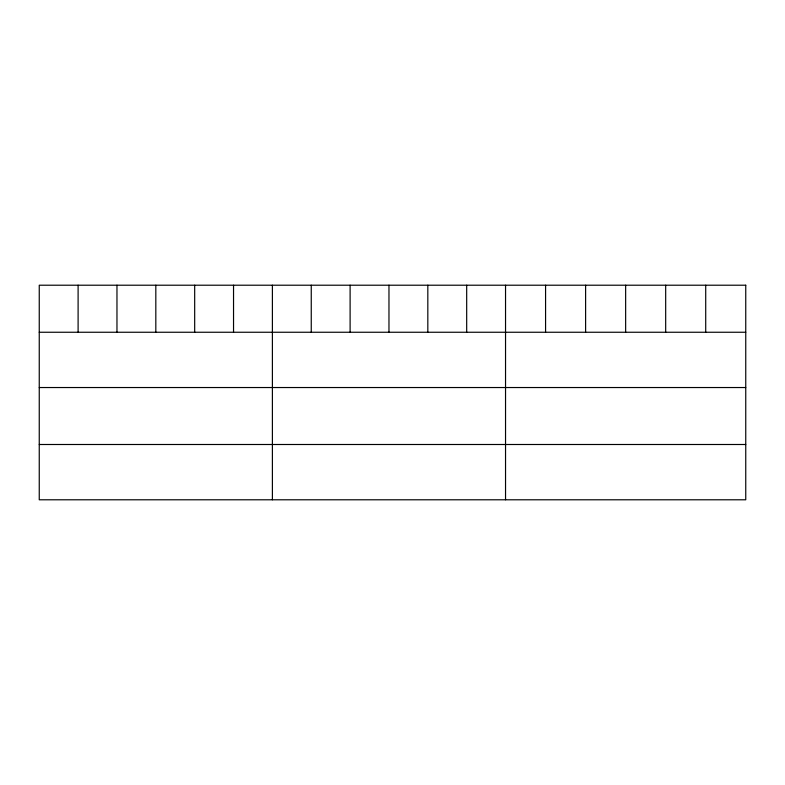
<?xml version="1.0" encoding="UTF-8"?>
<svg xmlns="http://www.w3.org/2000/svg" width="785" height="785" viewBox="0 0 785 785"><rect width="100%" height="100%" fill="white"/><g stroke="black" fill="none" stroke-linecap="round" stroke-linejoin="round"><path stroke-width="1.18" d="M39.25 332.251L745.75 332.251M39.25 387.535L745.75 387.535M39.25 444.496L745.75 444.496M705.715 285.21L705.715 332.251M665.68 285.21L665.68 332.251M625.645 285.21L625.645 332.251M585.61 285.21L585.61 332.251M545.575 285.21L545.575 332.251M505.54 285.21L505.54 499.79M466.683 285.21L466.683 332.251M427.825 285.21L427.825 332.251M388.967 285.21L388.967 332.251M350.11 285.21L350.11 332.251M311.252 285.21L311.252 332.251M272.395 285.21L272.395 499.79M233.537 285.21L233.537 332.251M194.68 285.21L194.68 332.251M155.822 285.21L155.822 332.251M116.965 285.21L116.965 332.251M78.107 285.21L78.107 332.251M745.75 285.21L39.25 285.21L39.25 499.79L745.75 499.79L745.75 285.21"/></g></svg>
